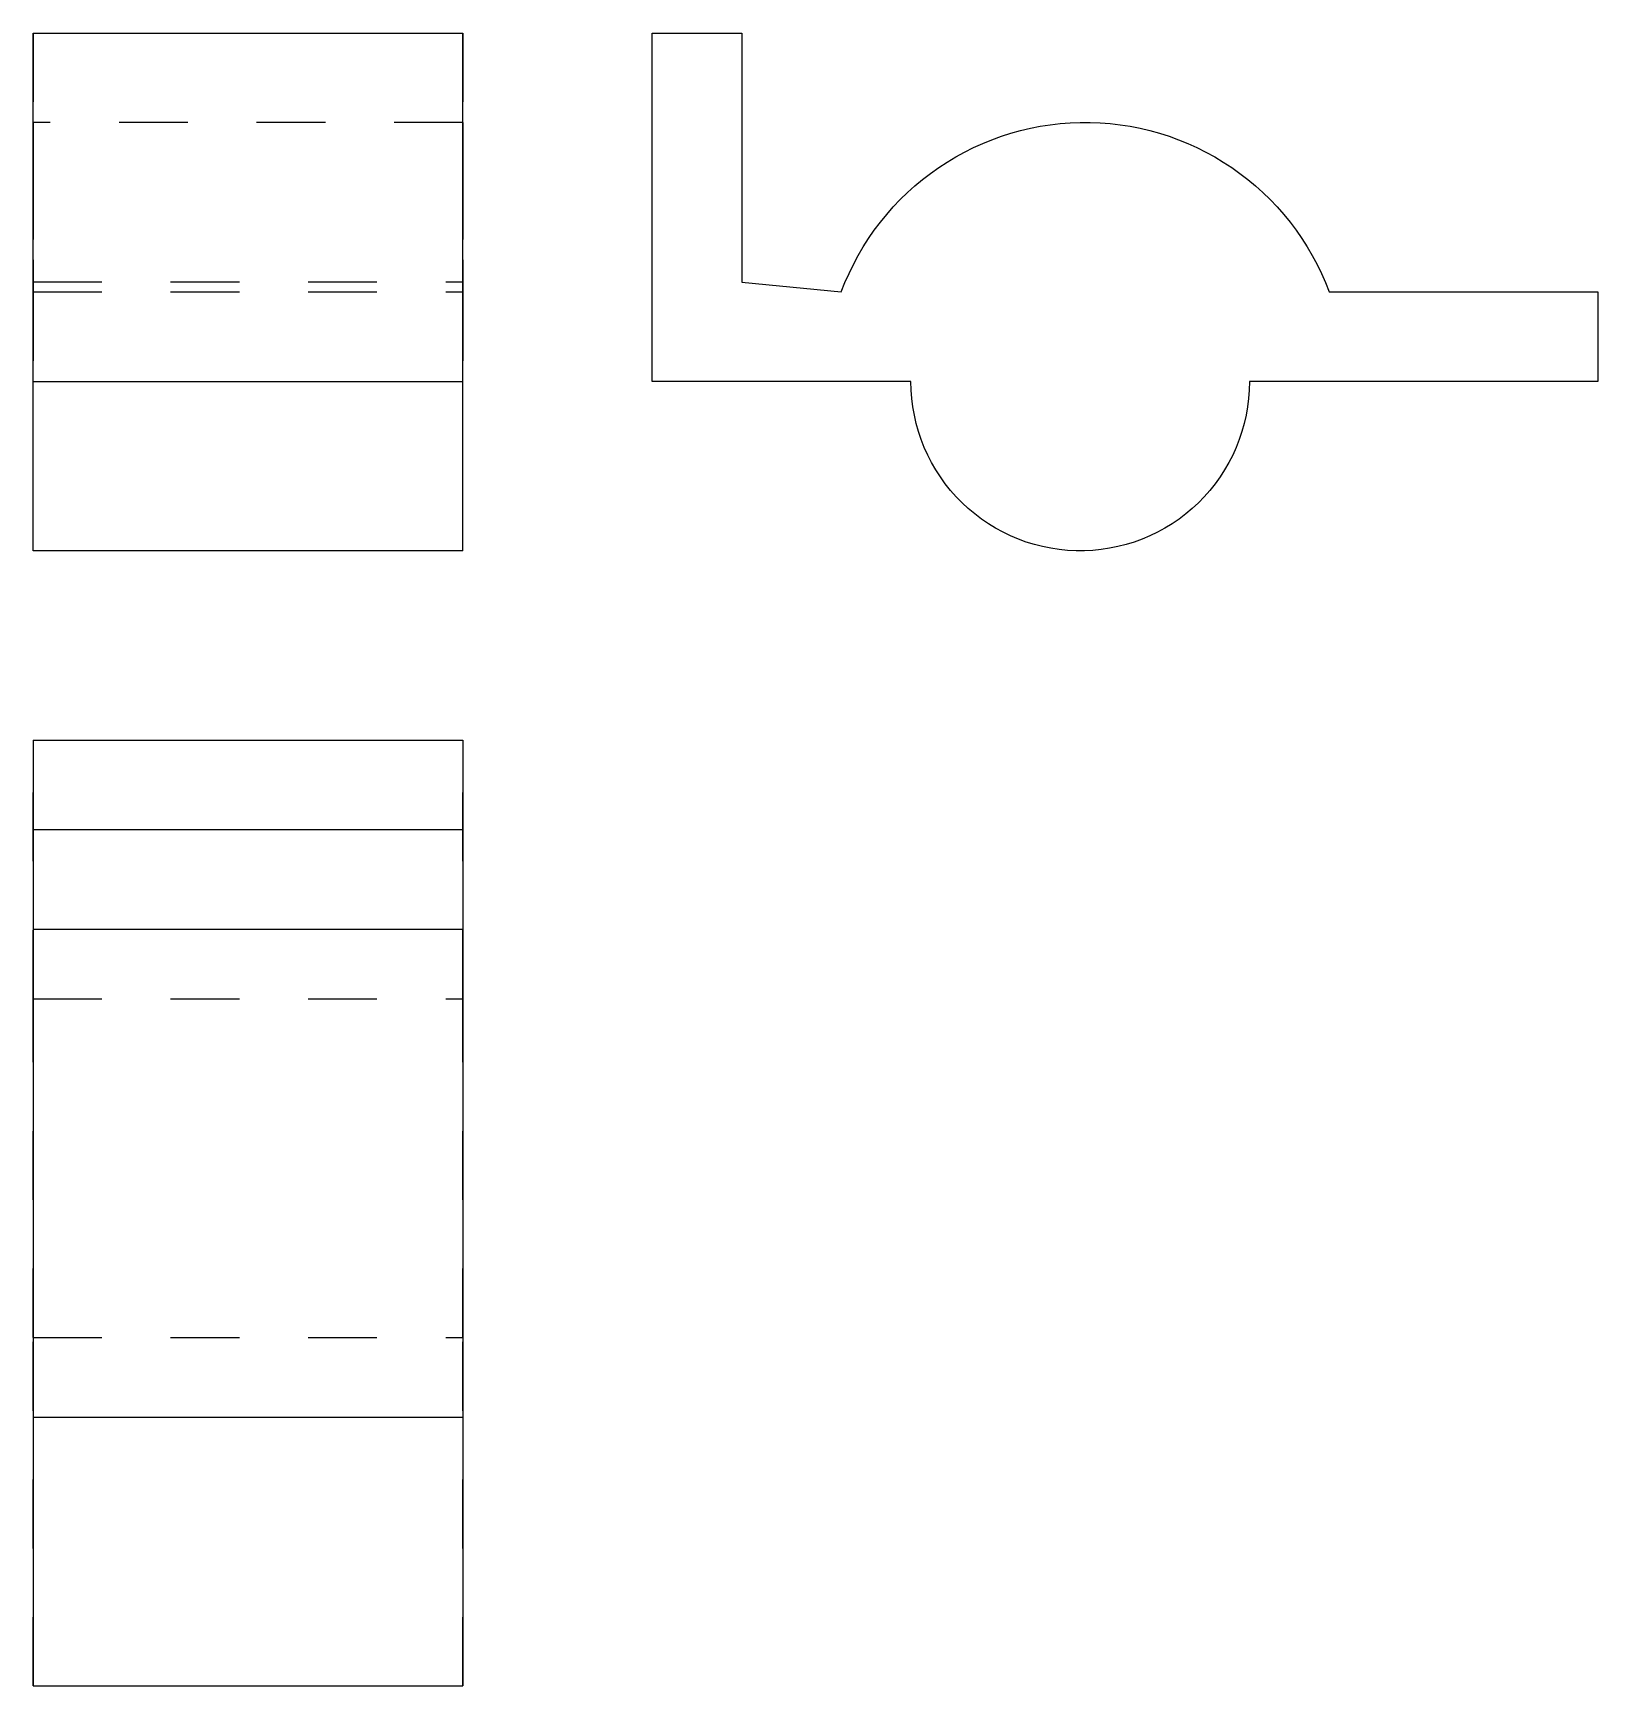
# Model space of a CAD drawing. Extents: x 0 to 2.27, y 0 to 2.4.
import ezdxf

# ---------------------------------------------------------------- set-up
doc = ezdxf.new("R2010")
doc.units = 0
doc.linetypes.add('HIDDEN', pattern=[0.06875, 0.045856, -0.022894])
for name, color, linetype in [('FRONT', 7, 'CONTINUOUS'), ('FRONT_HID', 7, 'HIDDEN'), ('LEFT', 7, 'CONTINUOUS'), ('TOP', 7, 'CONTINUOUS'), ('TOP_HID', 7, 'HIDDEN')]:
    doc.layers.add(name, color=color, linetype=linetype)

msp = doc.modelspace()

# ---------------------------------------------------------------- linework, layer by layer
at = {"layer": 'FRONT'}
for p, q in [((0, 2.402632), (0.625, 2.402632)), ((0, 1.896053), (0, 2.402632)), ((0.625, 1.896053), (0.625, 2.402632)), ((0, 1.65), (0, 1.896053)), ((0, 1.896053), (0.625, 1.896053)), ((0.625, 1.65), (0.625, 1.896053)), ((0.625, 1.65), (0, 1.65))]:
    msp.add_line(p, q, dxfattribs=at)
at = {"layer": 'FRONT_HID', "linetype": 'HIDDEN'}
for p, q in [((0, 2.402632), (0, 2.040789)), ((0.625, 2.402632), (0.625, 2.040789)), ((0, 2.026316), (0, 2.272816)), ((0, 2.272816), (0, 2.026316)), ((0.625, 2.272816), (0, 2.272816)), ((0.625, 2.026316), (0.625, 2.272816)), ((0.625, 2.272816), (0.625, 2.026316)), ((0, 2.040789), (0.625, 2.040789)), ((0, 2.040789), (0, 2.026316)), ((0, 2.026316), (0.625, 2.026316)), ((0, 2.026316), (0.625, 2.026316)), ((0, 2.026316), (0.625, 2.026316)), ((0, 2.026316), (0, 1.896053)), ((0.625, 2.040789), (0.625, 2.026316)), ((0.625, 2.026316), (0.625, 1.896053))]:
    msp.add_line(p, q, dxfattribs=at)
at = {"layer": 'LEFT'}
for p, q in [((0.9, 1.895976), (0.9, 2.402555)), ((0.9, 2.402555), (1.030263, 2.402555)), ((1.030263, 2.402555), (1.030263, 2.040713)), ((1.421693, 2.257022), (1.435755, 2.260913)), ((1.435755, 2.260913), (1.449956, 2.26426)), ((1.449956, 2.26426), (1.464275, 2.267056)), ((1.464275, 2.267056), (1.478692, 2.269298)), ((1.478692, 2.269298), (1.493184, 2.270982)), ((1.493184, 2.270982), (1.507731, 2.272106)), ((1.507731, 2.272106), (1.52231, 2.272669)), ((1.52231, 2.272669), (1.5369, 2.272669)), ((1.5369, 2.272669), (1.551479, 2.272106)), ((1.551479, 2.272106), (1.566026, 2.270982)), ((1.566026, 2.270982), (1.580519, 2.269298)), ((1.580519, 2.269298), (1.594935, 2.267056)), ((1.594935, 2.267056), (1.609255, 2.26426)), ((1.609255, 2.26426), (1.623456, 2.260913)), ((1.623456, 2.260913), (1.637518, 2.257022)), ((1.354202, 2.229619), (1.367257, 2.236133)), ((1.367257, 2.236133), (1.380554, 2.242139)), ((1.380554, 2.242139), (1.394072, 2.247628)), ((1.394072, 2.247628), (1.407792, 2.252591)), ((1.407792, 2.252591), (1.421693, 2.257022)), ((1.637518, 2.257022), (1.651419, 2.252591)), ((1.651419, 2.252591), (1.665138, 2.247628)), ((1.665138, 2.247628), (1.678657, 2.242139)), ((1.678657, 2.242139), (1.691953, 2.236133)), ((1.691953, 2.236133), (1.705008, 2.229619)), ((1.316678, 2.207128), (1.328894, 2.215106)), ((1.328894, 2.215106), (1.341408, 2.222607)), ((1.341408, 2.222607), (1.354202, 2.229619)), ((1.705008, 2.229619), (1.717802, 2.222607)), ((1.717802, 2.222607), (1.730317, 2.215106)), ((1.730317, 2.215106), (1.742533, 2.207128)), ((1.282001, 2.180455), (1.293214, 2.18979)), ((1.293214, 2.18979), (1.304779, 2.198685)), ((1.304779, 2.198685), (1.316678, 2.207128)), ((1.742533, 2.207128), (1.754432, 2.198685)), ((1.754432, 2.198685), (1.765996, 2.18979)), ((1.765996, 2.18979), (1.777209, 2.180455)), ((1.260696, 2.160524), (1.271156, 2.170695)), ((1.271156, 2.170695), (1.282001, 2.180455)), ((1.777209, 2.180455), (1.788054, 2.170695)), ((1.788054, 2.170695), (1.798514, 2.160524)), ((1.231774, 2.1277), (1.24099, 2.139011)), ((1.24099, 2.139011), (1.250636, 2.149957)), ((1.250636, 2.149957), (1.260696, 2.160524)), ((1.798514, 2.160524), (1.808575, 2.149957)), ((1.808575, 2.149957), (1.81822, 2.139011)), ((1.81822, 2.139011), (1.827437, 2.1277)), ((1.214684, 2.104055), (1.223001, 2.116042)), ((1.223001, 2.116042), (1.231774, 2.1277)), ((1.827437, 2.1277), (1.83621, 2.116042)), ((1.83621, 2.116042), (1.844527, 2.104055)), ((1.199466, 2.079164), (1.206835, 2.091756)), ((1.206835, 2.091756), (1.214684, 2.104055)), ((1.844527, 2.104055), (1.852376, 2.091756)), ((1.852376, 2.091756), (1.859745, 2.079164)), ((1.186212, 2.053174), (1.192588, 2.066296)), ((1.192588, 2.066296), (1.199466, 2.079164)), ((1.859745, 2.079164), (1.866622, 2.066296)), ((1.866622, 2.066296), (1.872999, 2.053174)), ((1.180346, 2.039815), (1.186212, 2.053174)), ((1.872999, 2.053174), (1.878864, 2.039815)), ((1.030263, 2.040713), (1.175, 2.026239)), ((1.175, 2.026239), (1.180346, 2.039815)), ((1.878864, 2.039815), (1.884211, 2.026239)), ((1.884211, 2.026239), (2.275, 2.026239)), ((2.275, 2.026239), (2.275, 1.895976)), ((1.276316, 1.895976), (0.9, 1.895976)), ((1.276622, 1.883711), (1.276316, 1.895976)), ((1.277538, 1.871477), (1.276622, 1.883711)), ((1.768115, 1.883711), (1.767198, 1.871477)), ((1.768421, 1.895976), (1.768115, 1.883711)), ((2.275, 1.895976), (1.768421, 1.895976)), ((1.279064, 1.859304), (1.277538, 1.871477)), ((1.281194, 1.847222), (1.279064, 1.859304)), ((1.765673, 1.859304), (1.763542, 1.847222)), ((1.767198, 1.871477), (1.765673, 1.859304)), ((1.283924, 1.835261), (1.281194, 1.847222)), ((1.287247, 1.823451), (1.283924, 1.835261)), ((1.760812, 1.835261), (1.75749, 1.823451)), ((1.763542, 1.847222), (1.760812, 1.835261)), ((1.291155, 1.811821), (1.287247, 1.823451)), ((1.295637, 1.800401), (1.291155, 1.811821)), ((1.753582, 1.811821), (1.7491, 1.800401)), ((1.75749, 1.823451), (1.753582, 1.811821)), ((1.300683, 1.789218), (1.295637, 1.800401)), ((1.30628, 1.778301), (1.300683, 1.789218)), ((1.312414, 1.767676), (1.30628, 1.778301)), ((1.738457, 1.778301), (1.732323, 1.767676)), ((1.744054, 1.789218), (1.738457, 1.778301)), ((1.7491, 1.800401), (1.744054, 1.789218)), ((1.31907, 1.75737), (1.312414, 1.767676)), ((1.326232, 1.747408), (1.31907, 1.75737)), ((1.725667, 1.75737), (1.718505, 1.747408)), ((1.732323, 1.767676), (1.725667, 1.75737)), ((1.333881, 1.737817), (1.326232, 1.747408)), ((1.341999, 1.728618), (1.333881, 1.737817)), ((1.710856, 1.737817), (1.702738, 1.728618)), ((1.718505, 1.747408), (1.710856, 1.737817)), ((1.350565, 1.719835), (1.341999, 1.728618)), ((1.359559, 1.711491), (1.350565, 1.719835)), ((1.368957, 1.703604), (1.359559, 1.711491)), ((1.685178, 1.711491), (1.67578, 1.703604)), ((1.694171, 1.719835), (1.685178, 1.711491)), ((1.702738, 1.728618), (1.694171, 1.719835)), ((1.378737, 1.696197), (1.368957, 1.703604)), ((1.388873, 1.689286), (1.378737, 1.696197)), ((1.399342, 1.682888), (1.388873, 1.689286)), ((1.410117, 1.677021), (1.399342, 1.682888)), ((1.645395, 1.682888), (1.63462, 1.677021)), ((1.655863, 1.689286), (1.645395, 1.682888)), ((1.666, 1.696197), (1.655863, 1.689286)), ((1.67578, 1.703604), (1.666, 1.696197)), ((1.42117, 1.671698), (1.410117, 1.677021)), ((1.432475, 1.666932), (1.42117, 1.671698)), ((1.444004, 1.662736), (1.432475, 1.666932)), ((1.455727, 1.65912), (1.444004, 1.662736)), ((1.467617, 1.656093), (1.455727, 1.65912)), ((1.589009, 1.65912), (1.57712, 1.656093)), ((1.600733, 1.662736), (1.589009, 1.65912)), ((1.612262, 1.666932), (1.600733, 1.662736)), ((1.623567, 1.671698), (1.612262, 1.666932)), ((1.63462, 1.677021), (1.623567, 1.671698)), ((1.479642, 1.653662), (1.467617, 1.656093)), ((1.491773, 1.651833), (1.479642, 1.653662)), ((1.503981, 1.650612), (1.491773, 1.651833)), ((1.516234, 1.65), (1.503981, 1.650612)), ((1.528503, 1.65), (1.516234, 1.65)), ((1.540756, 1.650612), (1.528503, 1.65)), ((1.552964, 1.651833), (1.540756, 1.650612)), ((1.565095, 1.653662), (1.552964, 1.651833)), ((1.57712, 1.656093), (1.565095, 1.653662))]:
    msp.add_line(p, q, dxfattribs=at)
at = {"layer": 'TOP'}
for p, q in [((0, 1.375), (0.625, 1.375)), ((0, 1.375), (0, 1.244737)), ((0.625, 1.375), (0.625, 1.244737)), ((0, 1.244737), (0.625, 1.244737)), ((0, 1.244737), (0, 1.1)), ((0.625, 1.244737), (0.625, 1.1)), ((0, 1.1), (0.625, 1.1)), ((0, 1.1), (0, 0.390789)), ((0.625, 1.1), (0.625, 0.390789)), ((0, 0.390789), (0.625, 0.390789)), ((0, 0.390789), (0, 0)), ((0.625, 0.390789), (0.625, 0)), ((0, 0), (0.625, 0))]:
    msp.add_line(p, q, dxfattribs=at)
at = {"layer": 'TOP_HID', "linetype": 'HIDDEN'}
for p, q in [((0, 0.998684), (0, 1.375)), ((0.625, 0.998684), (0.625, 1.375)), ((0, 0.506579), (0, 0.998684)), ((0, 0.998684), (0.625, 0.998684)), ((0.625, 0.506579), (0.625, 0.998684)), ((0, 0.506579), (0.625, 0.506579)), ((0, 0), (0, 0.506579)), ((0.625, 0), (0.625, 0.506579))]:
    msp.add_line(p, q, dxfattribs=at)

doc.saveas('drawing.dxf')
